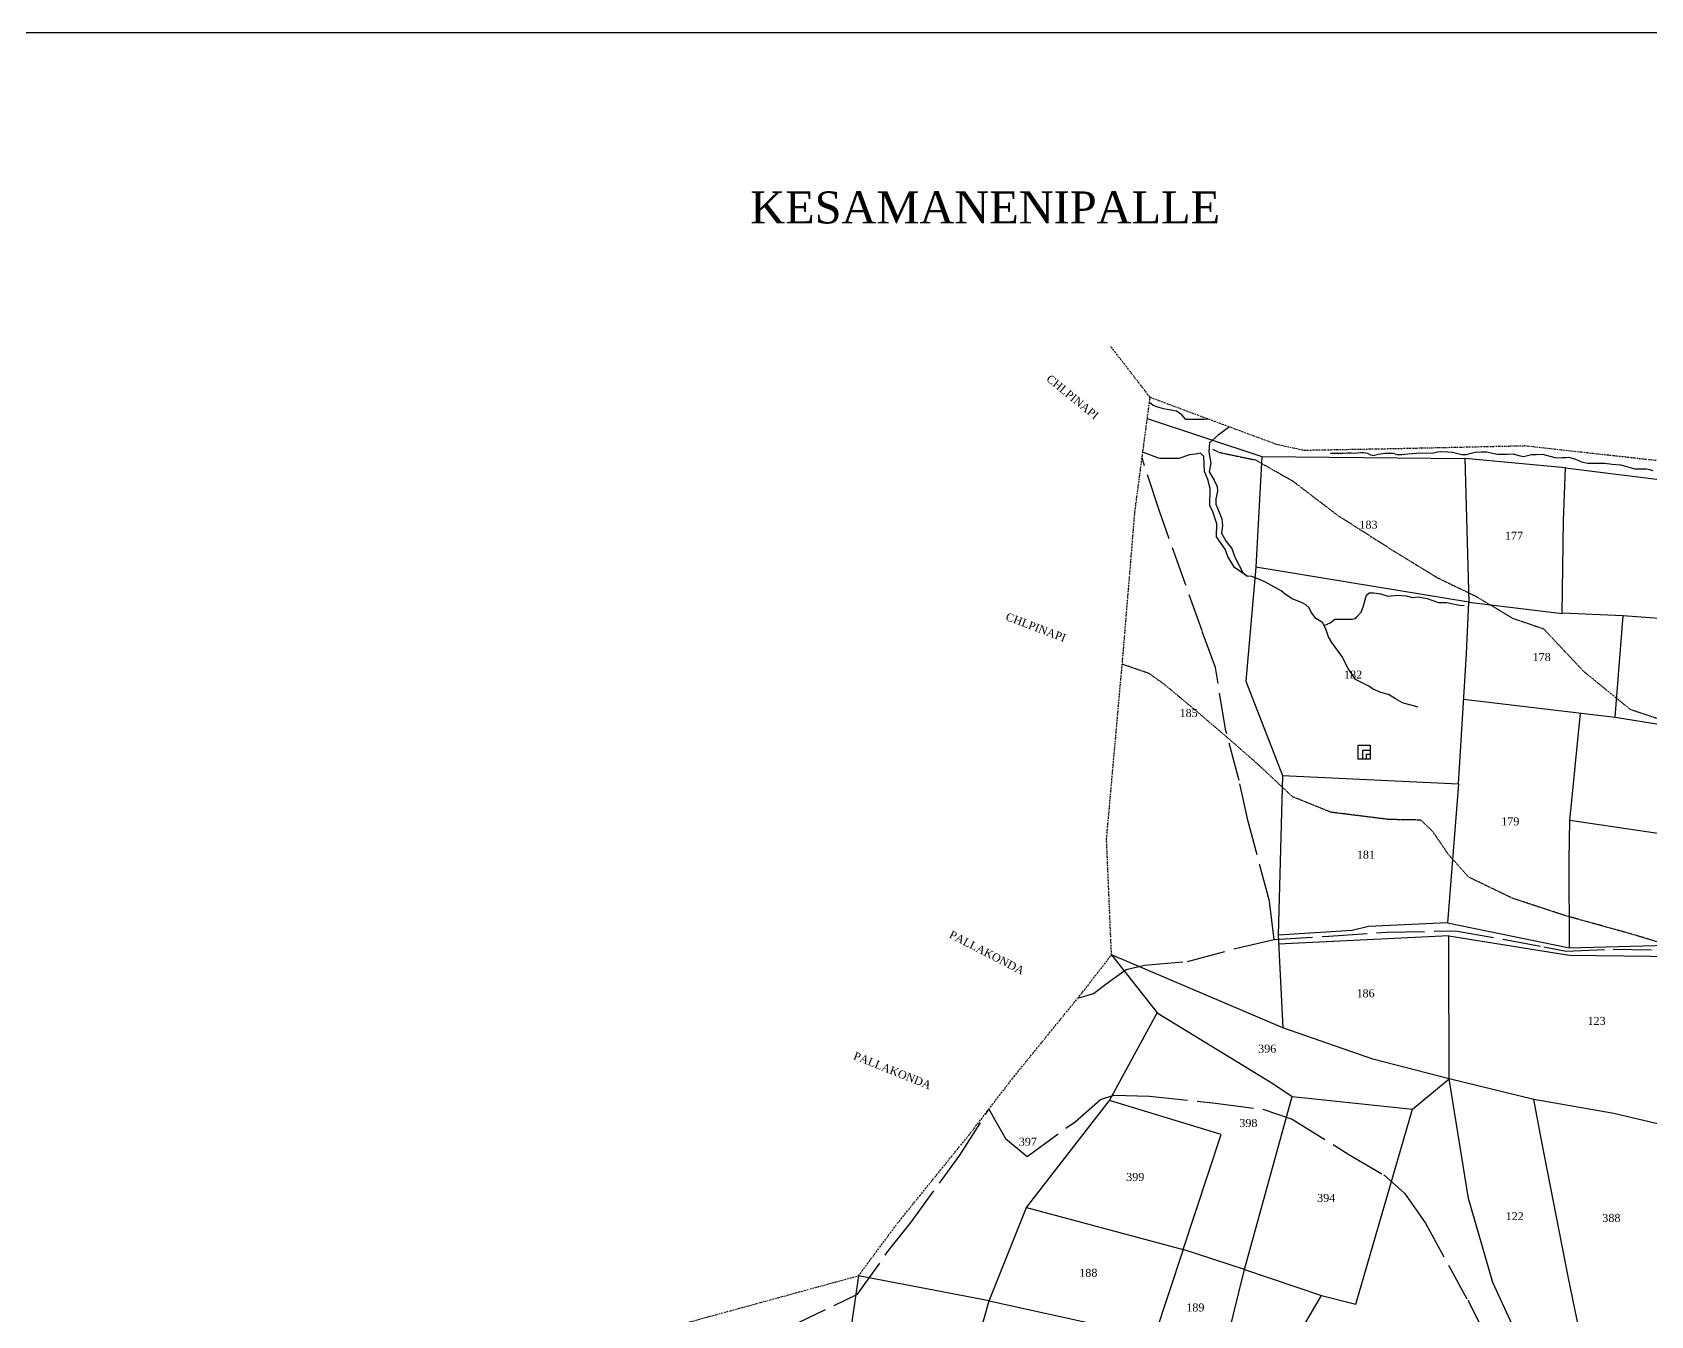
# Model space of a CAD drawing. Header units: millimetres. Extents: x 13 to 1625, y -988 to 841.
# Drawn here: x 559 to 1065, y 440 to 841 of the extents above; entities that cross this region are included whole.
import ezdxf

# ---------------------------------------------------------------- set-up
doc = ezdxf.new("R2010")
doc.units = ezdxf.units.MM
doc.header["$MEASUREMENT"] = 0
for name, pattern in [('ACAD_ISO02W100', [15, 12, -3]), ('ACAD_ISO07W100', [3, 0, -3]), ('BORDER', [1.75, 0.5, -0.25, 0.5, -0.25, 0, -0.25])]:
    doc.linetypes.add(name, pattern=pattern)
for name, color, linetype in [('CARTTRACK', 30, 'ACAD_ISO02W100'), ('NALA', 4, 'Continuous'), ('SQUAREWELL', 5, 'Continuous'), ('SURVEY_BND', 7, 'Continuous'), ('SURVEY_NO', 7, 'Continuous'), ('TEXT', 7, 'Continuous')]:
    doc.layers.add(name, color=color, linetype=linetype)
doc.layers.add('FOOTPATH', color=150, linetype='ACAD_ISO07W100', lineweight=30)
doc.layers.add('VILL_BOUNDARY', color=6, linetype='BORDER', lineweight=30)
doc.styles.get("Standard").update_dxf_attribs({"font": 'TIMES.TTF'})

msp = doc.modelspace()

# ---------------------------------------------------------------- linework, layer by layer
at = {"lineweight": 30}
msp.add_lwpolyline([(12.74, 841.04), (1624.87, 841.04), (1624.87, -987.63), (12.74, -987.63)], close=True, dxfattribs=at)
at = {"layer": 'CARTTRACK'}
for points in [[(947.39, 557.54), (945.93, 569.5), (939.2, 594.43), (936.42, 607.27), (932.28, 622.71), (929, 642.52), (924.85, 653.99), (919.66, 668.62), (911.54, 691.35), (906.1, 708.09)], [(885.98, 539.15), (890.95, 540.65), (896.05, 544.48), (901.12, 548.1), (906.87, 549.53), (920.33, 550.65), (936.56, 555.04), (947.39, 557.54), (964.41, 558.55), (982.4, 559.8), (1004.06, 560.24), (1031.59, 555.28), (1038.57, 553.9), (1053.3, 554.54), (1079.52, 554.05)], [(870.17, 489.73), (885.16, 500.59), (893.13, 507.53), (897.24, 508.89), (908.38, 508.55), (929.03, 506.41), (943.8, 504.45), (953.05, 501.37), (970.7, 490.33), (981.61, 483.97), (988.13, 478.24), (994.64, 468.91), (1007.84, 444.81), (1019.34, 422.08)], [(796.32, 436.68), (817.16, 446.65), (826.89, 460.29), (834, 469.23), (849.17, 490.12), (858.27, 504.53), (863.43, 495.35), (870.17, 489.73)]]:
    msp.add_lwpolyline(points, dxfattribs=at)
at = {"layer": 'FOOTPATH', "ltscale": 0.0005}
for points in [[(928.2, 710.74), (930.32, 709.74), (941.56, 707.4), (953.13, 700.85), (967.26, 690.07), (983.79, 679.56), (998.25, 670.66), (1010.71, 664.66), (1021.73, 657.99), (1031.52, 654.66), (1037.46, 648.37), (1043.91, 641.48), (1058.6, 629.47), (1073.86, 624.43)], [(1075.94, 554.12), (1058.63, 559.34), (1038.17, 565.02), (1021.94, 570.37), (1008.14, 577.02), (1001.8, 584.15), (996.93, 591.29), (993.2, 594.85), (983.3, 595.02), (965.11, 597.29), (953.1, 602.15), (942.38, 612.21), (932.85, 620.56), (924.2, 627.94), (913.11, 637.22), (908.32, 640.64), (899.89, 643.56)]]:
    msp.add_lwpolyline(points, dxfattribs=at)
at = {"layer": 'NALA'}
for points in [[(927.04, 720.14), (925.48, 720.06), (922.9, 720.02), (919.73, 720.02), (918.55, 721.53), (916.82, 722.6), (912.75, 723.35), (910.69, 723.97), (909.58, 724.45), (908.39, 725.37)], [(933.47, 717.75), (929.9, 715.11), (927.21, 712.76), (926.91, 709.99), (927.61, 706.39), (927.1, 703.66), (928.61, 701.1), (929.56, 699.15), (929.71, 697.67), (929.12, 695.21), (929.2, 693.55), (930.23, 691.05), (931, 689.02), (931.19, 686.9), (930.93, 684.54), (932.41, 681.93), (934.1, 679.72), (935.06, 677.07), (937.54, 672.26), (938.94, 671.08), (935.03, 673.81), (932.93, 677.27), (932.08, 679.48), (929.31, 683.33), (929.49, 687.45), (928.2, 691.17), (927.32, 693.2), (927.39, 698.49), (926.65, 701.25), (925.58, 703.79), (925.36, 708.45), (924.37, 709.52), (922.78, 709.26), (920.9, 708.96), (917.55, 707.9), (913.9, 707.86), (911.61, 707.86), (911.21, 707.93), (906.34, 709.88)], [(964.97, 709.51), (968.89, 709.55), (970.33, 709.64), (971.54, 709.64), (972.39, 709.55), (973.4, 709.61), (974.44, 709.71), (975.33, 709.74), (976.57, 709.51), (977.22, 709.09), (978.27, 708.8), (980, 709.25), (981.96, 709.55), (984.51, 709.55), (985.75, 709.12), (987.22, 709.15), (989.15, 709.35), (990.46, 709.45), (993.19, 709.58), (995.02, 709.55), (997.15, 709.58), (998.42, 709.97), (999.34, 710.04), (1001.63, 709.97), (1003.1, 709.84), (1006.04, 709.06), (1007.48, 709.06), (1008.95, 709.55), (1010.16, 709.84), (1012.18, 709.91), (1013.85, 709.91), (1015.61, 709.51), (1017.12, 709.19), (1019.05, 709.19), (1020.32, 709.19), (1022.02, 709.35), (1023.78, 708.76), (1025.29, 708.47), (1026.56, 708.8), (1027.8, 709.06), (1029.21, 709.09), (1031.2, 709.19), (1035.03, 708.21), (1035.84, 708.11), (1037.25, 708.14), (1038.62, 708.21), (1039.44, 708.27), (1041.56, 707.69), (1043.43, 706.77), (1045.39, 706.38), (1047.41, 706.38), (1050.71, 706.38), (1053, 706.05), (1055.58, 705.89), (1060.06, 704.58), (1063.68, 704.58), (1064.63, 704.44), (1065.71, 704.12)], [(992.41, 630.15), (987.46, 631.54), (985.28, 632.7), (983.14, 634.05), (980.72, 634.75), (978.3, 635.77), (976.99, 636.7), (972.81, 638.74), (970.53, 642.23), (968.48, 646.09), (965.36, 650.34), (964.34, 652.16), (963.55, 654.62), (962.43, 656.62), (960.38, 657.88), (958.98, 659.79), (958.29, 661.23), (957.26, 662.16), (955.96, 662.85), (953.03, 663.97), (950.94, 665.32), (949.59, 666.53), (944.41, 669.33), (942.31, 670.21), (940.36, 670.96), (938.94, 671.08)], [(962.99, 655.62), (964.89, 656.54), (966.33, 657.65), (969.36, 657.65), (971.77, 657.65), (972.75, 657.84), (973.22, 658.35), (974.57, 659.79), (975.31, 661.83), (975.78, 663.64), (976.19, 665.18), (977.03, 665.83), (978.47, 665.92), (980.57, 665.55), (982.99, 664.85), (985.92, 665.18), (988.62, 664.9), (990.57, 664.39), (992.4, 664.67), (995.15, 664.07), (998.73, 662.86), (1001.24, 662.86), (1005.29, 661.98), (1006.78, 661.88)]]:
    msp.add_lwpolyline(points, dxfattribs=at)
at = {"layer": 'SQUAREWELL'}
for points in [[(973.62, 618.28), (977.42, 618.28), (977.42, 613.84), (973.62, 613.84)], [(975.12, 616.75), (977.42, 616.75), (977.42, 613.84), (975.12, 613.84)], [(976.27, 615.48), (977.42, 615.48), (977.42, 613.84), (976.27, 613.84)]]:
    msp.add_lwpolyline(points, close=True, dxfattribs=at)
at = {"layer": 'SURVEY_BND'}
for points in [[(907.73, 720.37), (943.53, 708.46), (941.63, 673.87), (938.49, 638.25), (949.94, 608.82), (948.6, 558.87), (950.11, 529.87), (896.55, 552.7)], [(943.53, 708.46), (1006.98, 707.9), (1008.2, 662.93), (941.63, 673.87)], [(1008.2, 662.93), (1037.4, 659.43), (1037.83, 688.33), (1038.45, 704.89), (1006.98, 707.9)], [(1038.45, 704.89), (1106.07, 696.53), (1102.63, 655.28), (1056.47, 658.72), (1037.4, 659.57)], [(949.94, 608.82), (1004.93, 606.21), (1007.45, 646.86), (1008.2, 662.93)], [(1006.57, 632.62), (1053.89, 626.98), (1056.47, 658.72)], [(1053.89, 626.98), (1080.45, 622.73), (1079.45, 618.04), (1110.4, 610.42), (1110.28, 628.6), (1109.53, 655), (1102.63, 655.28)], [(1001.5, 562.78), (1039.62, 554.93), (1039.55, 582.47), (1039.74, 594.7), (1043.09, 628.27)], [(1004.93, 606.21), (1001.5, 562.78), (976.84, 561.64), (971.74, 560.29), (948.6, 558.87)], [(1039.62, 554.93), (1077.92, 555.97), (1107.67, 559.58), (1109.56, 584.36), (1039.74, 594.7)], [(1002.05, 514), (1001.94, 554.47), (1001.94, 558.65), (948.75, 556.04)], [(1001.94, 558.65), (1039.58, 552.66), (1082.14, 552.1), (1106.17, 555.91), (1095.51, 521.45), (1087.87, 495.01), (1053.48, 503.19), (1028.5, 507.57), (1002.05, 514)], [(896.55, 552.7), (910.84, 534.64), (946.95, 512.54), (952.96, 508.43), (990.61, 504.55), (1002.05, 514), (978.18, 520.14), (950.11, 529.87)], [(938.15, 454.41), (918.92, 460.64), (930.79, 496.59), (895.88, 507.26), (910.84, 534.64)], [(1044.77, 425.47), (1029.65, 420.04), (1015.72, 450.33), (1008.11, 476.55), (1002.05, 514)], [(870.02, 473.73), (895.88, 507.26)], [(938.15, 454.41), (952.96, 508.43)], [(1076.18, 431.1), (1044.77, 425.47), (1039.24, 452.19), (1030.92, 494.83), (1028.5, 507.57)], [(1029.65, 420.04), (1004, 408.89), (982.82, 388.85), (959.37, 344.96), (953.64, 334.63), (925.2, 348.82), (915.95, 350.04), (916.97, 352.98), (923.29, 357.76), (930.9, 358.26), (933.97, 354.8), (940.23, 353.17), (946.26, 369.84), (952.31, 385.55), (950.35, 415.38), (949.02, 423.83), (962.21, 446.25), (972.88, 443.58), (990.61, 504.55)], [(858.37, 444.57), (870.02, 473.73), (918.92, 460.64)], [(918.92, 460.64), (909.88, 433.19), (931.27, 426.46)], [(817.54, 452.46), (809.88, 400.01), (844.42, 395.37)], [(858.37, 444.57), (817.54, 452.46)], [(919.36, 387.22), (931.27, 426.46), (938.15, 454.41), (962.21, 446.25)], [(844.42, 395.37), (858.37, 444.57), (909.88, 433.19)]]:
    msp.add_lwpolyline(points, dxfattribs=at)
at = {"layer": 'VILL_BOUNDARY'}
for points in [[(908.61, 727), (896.16, 743.06)], [(763.11, 437.58), (817.54, 452.46), (829.68, 468.83), (851.95, 496.33), (866.14, 514.76), (887.52, 541.04), (896.55, 552.7), (895.01, 588.94), (900.26, 647.62), (903.86, 691.16), (908.61, 727), (947.88, 712.39), (956.74, 710.47), (985.15, 710.98), (1025.71, 711.87), (1112.15, 702.26)]]:
    msp.add_lwpolyline(points, dxfattribs=at)

# ---------------------------------------------------------------- texts
at = {"layer": 'SURVEY_NO'}
for s, p in [('183', (974.01, 685.91)), ('177', (1019.49, 682.5)), ('178', (1028.12, 644.55)), ('182', (969.2, 639.04)), ('185', (917.82, 627.06)), ('179', (1018.32, 593.21)), ('181', (973.2, 582.77)), ('186', (973.1, 539.47)), ('123', (1045.28, 530.84)), ('396', (942.36, 522.17)), ('398', (936.48, 498.92)), ('397', (867.57, 493.08)), ('399', (901.14, 482.07)), ('394', (960.8, 475.51)), ('122', (1019.7, 469.82)), ('388', (1049.91, 469.26)), ('188', (886.48, 452.1)), ('189', (919.93, 441.28))]:
    msp.add_text(s, height=2.5, dxfattribs=at).set_placement(p)
at = {"layer": 'TEXT'}
msp.add_text('KESAMANENIPALLE', height=10, dxfattribs=at).set_placement((783.66, 781.33))
for s, rotation, p in [('CHLPINAPI', 320.7519, (875.97, 732.35)), ('CHLPINAPI', 339.3193, (863.25, 657.45)), ('PALLAKONDA', 332.68, (845.57, 558.25)), ('PALLAKONDA', 338.1442, (815.66, 520.23))]:
    msp.add_text(s, height=2.5, rotation=rotation, dxfattribs=at).set_placement(p)

doc.saveas('drawing.dxf')
